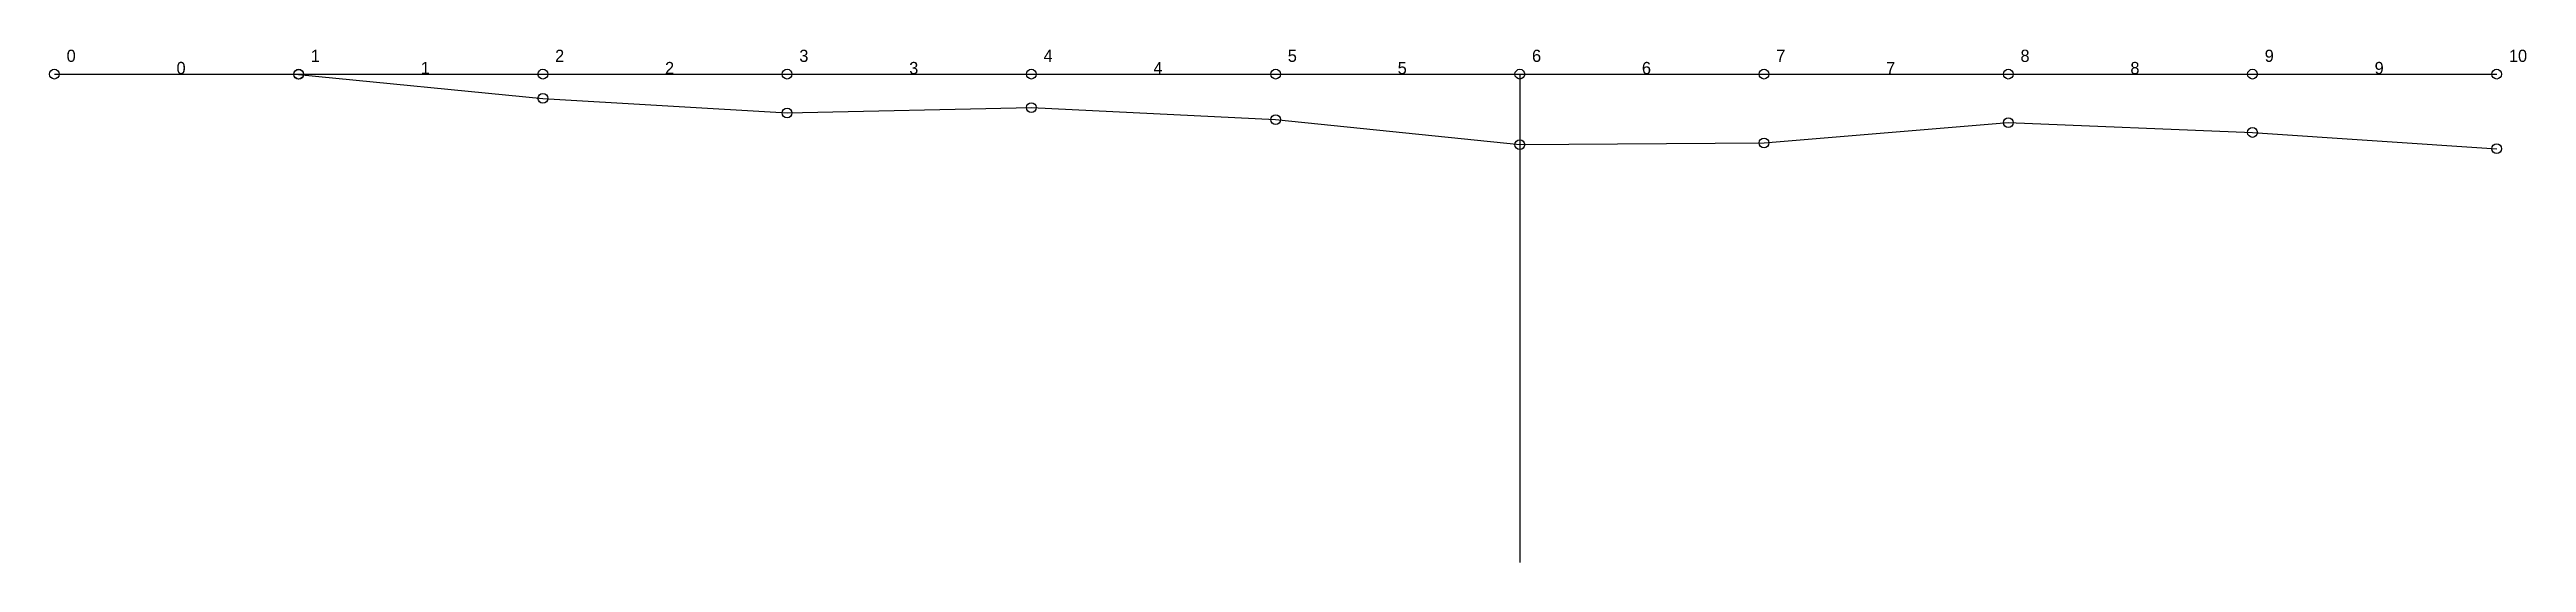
# Model space of a CAD drawing. Header units: metres. Extents: x 0 to 101, y -20 to 1.
import ezdxf

# ---------------------------------------------------------------- set-up
doc = ezdxf.new("R2010")
doc.units = ezdxf.units.M

msp = doc.modelspace()

# ---------------------------------------------------------------- linework, layer by layer
at = {"layer": 'Deflected', "color": 1}
for p, q in [((0, 0), (10, -0.01242)), ((10, -0.01242), (20, -0.99503)), ((20, -0.99503), (30, -1.58956)), ((30, -1.58956), (40, -1.36914)), ((40, -1.36914), (50, -1.86278)), ((50, -1.86278), (60, -2.88574)), ((70, -2.81626), (80, -1.98775)), ((80, -1.98775), (90, -2.38864)), ((60, -2.88574), (70, -2.81626)), ((90, -2.38864), (100, -3.05679))]:
    msp.add_line(p, q, dxfattribs=at)
for centre in [(0, 0), (10, -0.01242), (20, -0.99503), (30, -1.58956), (40, -1.36914), (50, -1.86278), (80, -1.98775), (60, -2.88574), (70, -2.81626), (90, -2.38864), (100, -3.05679)]:
    msp.add_circle(centre, 0.2, dxfattribs=at)
at = {"layer": 'Information', "color": 1}
msp.add_line((60, 0), (60, -20), dxfattribs=at)
at = {"layer": 'Undeflected', "color": 0}
for p, q in [((0, 0), (10, 0)), ((10, 0), (20, 0)), ((20, 0), (30, 0)), ((30, 0), (40, 0)), ((40, 0), (50, 0)), ((50, 0), (60, 0)), ((60, 0), (70, 0)), ((70, 0), (80, 0)), ((80, 0), (90, 0)), ((90, 0), (100, 0))]:
    msp.add_line(p, q, dxfattribs=at)
for centre in [(0, 0), (10, 0), (20, 0), (30, 0), (40, 0), (50, 0), (60, 0), (70, 0), (80, 0), (90, 0), (100, 0)]:
    msp.add_circle(centre, 0.2, dxfattribs=at)

# ---------------------------------------------------------------- texts
at = {"layer": 'Information', "color": 5}
for s, p in [('0', (0.5, 0.5)), ('1', (10.5, 0.5)), ('2', (20.5, 0.5)), ('3', (30.5, 0.5)), ('4', (40.5, 0.5)), ('5', (50.5, 0.5)), ('6', (60.5, 0.5)), ('7', (70.5, 0.5)), ('8', (80.5, 0.5)), ('9', (90.5, 0.5)), ('10', (100.5, 0.5))]:
    msp.add_text(s, height=0.5, dxfattribs=at).set_placement(p)
at = {"layer": 'Information', "color": 0}
for s, p in [('0', (5, 0)), ('1', (15, 0)), ('2', (25, 0)), ('3', (35, 0)), ('4', (45, 0)), ('5', (55, 0)), ('6', (65, 0)), ('7', (75, 0)), ('8', (85, 0)), ('9', (95, 0))]:
    msp.add_text(s, height=0.5, dxfattribs=at).set_placement(p)

doc.saveas('drawing.dxf')
